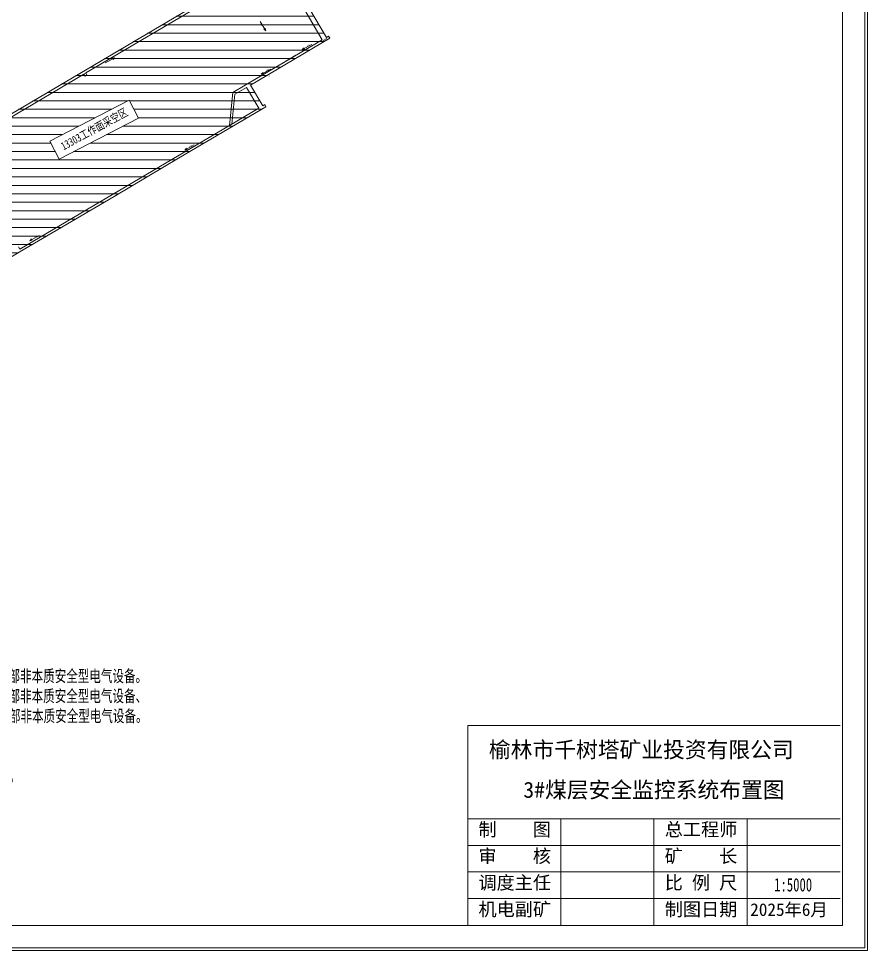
# Model space of a CAD drawing. Header units: millimetres. Extents: x 2501 to 6983, y 1724 to 12691.
# Drawn here: x 5069 to 6983, y 7417 to 9517 of the extents above; entities that cross this region are included whole.
import ezdxf
from ezdxf.enums import TextEntityAlignment as Align

# ---------------------------------------------------------------- set-up
doc = ezdxf.new("R2010")
doc.units = ezdxf.units.MM
for name, color, linetype in [('hyh井田开拓巷道', 7, 'Continuous'), ('图框', 7, 'Continuous'), ('文字', 7, 'Continuous'), ('注记', 7, 'Continuous'), ('通风系统', 7, 'Continuous'), ('风流', 7, 'Continuous')]:
    doc.layers.add(name, color=color, linetype=linetype)
doc.styles.add('GB2312', font='', dxfattribs={"width": 0.7, "height": 4})
doc.styles.get("Standard").update_dxf_attribs({"font": 'arial.ttf'})
doc.styles.add('仿宋', font='', dxfattribs={"width": 0.707})
doc.styles.add('巷道名称', font='', dxfattribs={"height": 3})
doc.styles.add('标准', font='', dxfattribs={"width": 0.667})
doc.styles.get('GB2312').set_extended_font_data('FangSong_GB2312')
doc.styles.get('仿宋').set_extended_font_data('FangSong_GB2312')
doc.styles.get('巷道名称').set_extended_font_data('FangSong_GB2312')
doc.styles.get('标准').set_extended_font_data('SimSun')
doc.linetypes.add('447', pattern='A,8,-1,[148,AAA.SHX,S=1,R=0,X=0,Y=0],-1', length=10)

# ---------------------------------------------------------------- blocks, each defined once
blk = doc.blocks.new('系统底图')
at = {"lineweight": 20, "ltscale": 0.5}
h = blk.add_hatch(dxfattribs=at)
h.set_pattern_fill('ANSI31', color=256, scale=6, angle=315)
h.set_pattern_definition([(0, (408466.573, 4255290.4), (4e-15, 19.05), [])])
edge = h.paths.add_edge_path()
edge.add_line((408243.7, 4255258.2), (408393.3, 4255023.5))
edge.add_line((408393.3, 4255023.5), (409265.3, 4255537.7))
edge.add_line((409265.3, 4255537.7), (409262.5, 4255542.4))
edge.add_line((409262.5, 4255542.4), (409258, 4255539.7))
edge.add_line((409258, 4255539.7), (409230.3, 4255586.6))
edge.add_line((409230.3, 4255586.6), (409409, 4255691.9))
edge.add_line((409409, 4255691.9), (409406.2, 4255696.7))
edge.add_line((409406.2, 4255696.7), (409401.4, 4255693.9))
edge.add_line((409401.4, 4255693.9), (409296.6, 4255871.7))
edge.add_line((409296.6, 4255871.7), (409301.3, 4255874.5))
edge.add_line((409301.3, 4255874.5), (409298.2, 4255879.8))
edge.add_line((409298.2, 4255879.8), (408244.3, 4255258.6))
h.paths.add_polyline_path([(408778, 4255460.1), (408798.9, 4255419.6), (408978, 4255511.7), (408957.1, 4255552.2)], flags=16)
at = {"color": 0, "lineweight": 20}
for p, q in [((409298, 4255879.5, 3528.6), (408173.1, 4255216.4, 4127.1)), ((409392.2, 4255688.3, -66213.2), (409287.4, 4255866.1, 5846.2)), ((409401.3, 4255693.6, 84197.2), (409296.4, 4255871.4, 5863.5)), ((408859.1, 4255613.4, -41437), (409199.3, 4255814.1, -65892.4)), ((409406, 4255696.3, -186532.4), (409401.3, 4255693.6, 61287.5)), ((409408.8, 4255691.6, -184445.4), (409406, 4255696.3, -186532.4)), ((409408.8, 4255691.6, -184532.1), (409230.1, 4255586.3, 5233.9)), ((409308.8, 4255639.1, -66227.7), (409392.2, 4255688.3, -66213.2)), ((409304.1, 4255636.3, -72763.9), (409218.3, 4255585.7, -191109)), ((408686.8, 4255511.7, -29054.5), (408854.8, 4255610.8, -41127.4)), ((409221.1, 4255580.8, -59720.2), (409248.7, 4255534.1, 3414.8)), ((409230.1, 4255586.3, 5233.9), (409257.8, 4255539.4, -60060.7)), ((409071.8, 4255423.4, -59466.6), (409265.1, 4255537.3, -59417.3)), ((409182.9, 4255495.2, -54987.4), (409248.7, 4255534.1, -59720.2)), ((409257.8, 4255539.4, -60370.3), (409262.3, 4255542.1, -60697.9)), ((409265.1, 4255537.3, -59425.9), (409262.3, 4255542.1, -60697.9)), ((408994.4, 4255384, -41437), (409182.9, 4255495.2, -54987.4)), ((408922.5, 4255335.4, -59638.2), (409071.8, 4255423.4, -59466.6)), ((408710.3, 4255216.6, -50479.4), (408994.4, 4255384, -41437)), ((408922.5, 4255335.4, -59638.2), (408708.8, 4255209.4, -59556.7)), ((408708.8, 4255209.4, -59556.7), (408355.4, 4255001.1, -59415)), ((408710.3, 4255216.6, -50479.4), (408707.5, 4255221.5, -50321.3))]:
    blk.add_line(p, q, dxfattribs=at)
at = {"color": 0, "lineweight": 20, "ltscale": 0.005}
for p, q in [((409218.3, 4255585.7, -2473.4), (409190.7, 4255569.2, -59720.2)), ((409221.1, 4255580.8, -59720.2), (409195.3, 4255565.5, -59720.2))]:
    blk.add_line(p, q, dxfattribs=at)
at = {"color": 0, "lineweight": 20, "elevation": -41127.4}
blk.add_lwpolyline([(408854.8, 4255610.8), (408857.3, 4255606.5), (408861.6, 4255609.1), (408859.1, 4255613.4)], dxfattribs=at)
at = {"color": 0, "lineweight": 20, "ltscale": 0.005, "elevation": -59720.2}
for points in [[(409190.7, 4255569.2), (409182.9, 4255495.2)], [(409195.3, 4255565.5), (409188.3, 4255498.4)]]:
    blk.add_lwpolyline(points, dxfattribs=at)
at = {"color": 0, "lineweight": 20, "ltscale": 10}
for elevation in [4161.5, 4330.6]:
    blk.add_lwpolyline([(408777.8, 4255459.8), (408798.7, 4255419.2), (408977.8, 4255511.3), (408956.9, 4255551.9)], close=True, dxfattribs=dict(at, elevation=elevation))
at = {"layer": 'hyh井田开拓巷道', "color": 0, "linetype": '447', "lineweight": 20, "ltscale": 0.5}
blk.add_line((409301.5, 4255634.8, -67954.1), (409332.7, 4255653.2, -67954.1), dxfattribs=at)
at = {"layer": '文字', "lineweight": 20, "style": '标准', "width": 0.78}
for p in [(408958.1, 4255514.4, 4161.5), (408958.1, 4255514.4, 4330.6)]:
    blk.add_text('13303工作面采空区', height=18.144, rotation=28.7165, dxfattribs=at).set_placement(p, align=Align.BOTTOM_RIGHT)
blk = doc.blocks.new('A$C305E440D')
at = {"layer": '通风系统', "color": 5, "lineweight": 0}
for p, q in [((0, 18.6), (15.8, 0)), ((11, 3.2), (15.8, 0)), ((15.8, 0), (13.4, 5.3))]:
    blk.add_line(p, q, dxfattribs=at)
blk = doc.blocks.new('A$C4DB71547')
at = {"layer": '风流', "color": 1, "lineweight": 0}
for p, q in [((16.3, 0), (0, 18.1)), ((0, 18.1), (2.6, 12.9)), ((4.9, 15), (0, 18.1))]:
    blk.add_line(p, q, dxfattribs=at)
at = {"layer": '通风系统', "color": 1, "lineweight": 0, "insert": (8, 7.5, 1.5), "char_height": 6.075, "width": 34.878, "attachment_point": 1, "rotation": 35.7958}
blk.add_mtext('{\\fSimSun|b0|i0|c134|p2;S}', dxfattribs=at)

msp = doc.modelspace()

# ---------------------------------------------------------------- linework, layer by layer
at = {"color": 0, "linetype": 'ByBlock', "lineweight": 20}
for p, q in [((6926.7, 12623.5, -779), (6926.7, 7472.9, -779)), ((6926.7, 7472.9, -779), (2592, 7472.9, -779))]:
    msp.add_line(p, q, dxfattribs=at)
at = {"lineweight": 20}
for p, q in [((5755.9, 9467.1, -2774.7), (5763.8, 9471.9, -2774.7)), ((5216.3, 9391.5, -48092.4), (5220.6, 9394, -48402)), ((5633.6, 9387.3, -3234.1), (5633.6, 9387.4, -3234.1))]:
    msp.add_line(p, q, dxfattribs=at)
at = {"color": 0, "linetype": 'ByBlock', "lineweight": 20, "elevation": -779}
for points in [[(2536, 12691), (6982.7, 12691), (6982.7, 7416.9), (2536, 7416.9)], [(2542, 12685), (6976.7, 12685), (6976.7, 7422.9), (2542, 7422.9)]]:
    msp.add_lwpolyline(points, close=True, dxfattribs=at)
at = {"layer": '图框', "color": 7, "lineweight": 20}
for p, q in [((6081.5, 7923.6, -3234.1), (6921.5, 7923.6, -3234.1)), ((6081.5, 7473.6, -3234.1), (6081.5, 7923.6, -3234.1)), ((6921.5, 7713.6, -3234.1), (6081.5, 7713.6, -3234.1)), ((6291.5, 7473.6, -3234.1), (6291.5, 7713.6, -3234.1)), ((6501.5, 7473.6, -3234.1), (6501.5, 7713.6, -3234.1)), ((6711.5, 7473.6, -3234.1), (6711.5, 7713.6, -3234.1)), ((6921.5, 7653.6, -3234.1), (6081.5, 7653.6, -3234.1)), ((6921.5, 7593.6, -3234.1), (6081.5, 7593.6, -3234.1)), ((6921.5, 7533.6, -3234.1), (6081.5, 7533.6, -3234.1))]:
    msp.add_line(p, q, dxfattribs=at)

# ---------------------------------------------------------------- block references
at = {"color": 7, "lineweight": 20, "xscale": 1.000024299995857, "yscale": 1.000024299952201, "zscale": 1.00002429999995}
msp.add_blockref('系统底图', (-403648.4, -4246322.7, -6063.7), dxfattribs=at)
at = {"color": 0, "lineweight": 20, "ltscale": 0.5}
for name, p, rotation in [('A$C4DB71547', (5629.6, 9507.2, -3234.1), 169.2458009400966), ('A$C4DB71547', (5725.9, 9442.5, -3234.1), 76.43905748952787), ('A$C305E440D', (5282.5, 9413, -3234.1), 76.9246687726545), ('A$C4DB71547', (5633.7, 9387.1, -3234.1), 76.43905748952787), ('A$C4DB71547', (5461, 9216.2, -3234.1), 76.439057489527), ('A$C4DB71547', (5111.7, 9011.9, -3234.1), 76.43905748953027)]:
    msp.add_blockref(name, p, dxfattribs=dict(at, rotation=rotation))

# ---------------------------------------------------------------- texts
at = {"layer": '图框', "color": 7, "lineweight": 20, "style": '巷道名称'}
for s, insert, char_height, width, attachment_point in [('{\\fFangSong|b0|i0|c134|p49;榆林市千树塔矿业投资有限公司}', (6129.3, 7887.3, -3234.1), 36, 755.679, 1), ('{\\fSimHei|b0|i0|c134|p49;3#煤层安全监控系统布置图}', (6501.5, 7776.6, -3234.1), 36, 840, 5), ('{\\fFangSong|b0|i0|c134|p49;制    图}', (6105.8, 7704.5, -3234.1), 30, 210, 1), ('{\\fFangSong|b0|i0|c134|p49;总工程师}', (6525.8, 7704.5, -3234.1), 30, 210, 1), ('{\\fFangSong|b0|i0|c134|p49;审    核}', (6105.8, 7644.5, -3234.1), 30, 210, 1), ('{\\fFangSong|b0|i0|c134|p49;矿    长}', (6525.8, 7644.5, -3234.1), 30, 210, 1), ('{\\fFangSong|b0|i0|c134|p49;调度主任}', (6105.8, 7584.5, -3234.1), 30, 210, 1), ('{\\fFangSong|b0|i0|c134|p49;比 例 尺}', (6525.8, 7584.5, -3234.1), 30, 210, 1), ('{\\fFangSong|b0|i0|c134|p49;机电副矿}', (6105.8, 7524.5, -3234.1), 30, 210, 1), ('{\\fFangSong|b0|i0|c134|p49;制图日期}', (6525.8, 7524.5, -3234.1), 30, 210, 1), ('{\\fFangSong|b0|i0|c134|p49;2025年6月}', (6718.5, 7523, -3234.1), 28.5, 199.5, 1)]:
    msp.add_mtext(s, dxfattribs=dict(at, insert=insert, char_height=char_height, width=width, attachment_point=attachment_point))
at = {"layer": '图框', "lineweight": 20, "insert": (6772.5, 7579.8, -3453.8), "char_height": 30, "width": 917.599, "attachment_point": 1, "style": 'GB2312'}
msp.add_mtext('{\\fFangSong|b0|i0|c134|p49;1:5000}', dxfattribs=at)
at = {"layer": '注记', "color": 0, "lineweight": 20, "insert": (2666.3, 8318.8, -3234.1), "char_height": 27, "width": 3642.459, "attachment_point": 1, "style": '仿宋'}
msp.add_mtext('{\\fFangSong|b0|i0|c134|p49;\\C7;说明：\\P    1、本矿低瓦斯矿井，煤层易自燃，煤尘有爆炸危险性。本矿装备一套KJ95X型煤矿安全监控系统，对地面和井下各地点的\\P       甲烷、风速、一氧化碳、温度、粉尘、烟雾、风门开关等参数（状态）进行集中监测，保证矿井安全生产。\\P    2、安全监控系统各类设备严格按照《煤矿安全规程》、《煤矿安全监控系统及检测仪器使用管理规范》（AQ 1029--2019)\\P       以及《煤炭工业矿井监测监控系统装备配置标准》（GB 50581--2020）中相关要求进行施工安装。\\P    3、甲烷传感器的报警、断电、复电浓度及断电范围为：\\P      1、\\fFangSong|b0|i0|c0|p49; \\fFangSong|b0|i0|c134|p49;13303上隅角：报警浓度≥1.0%，断电浓度≥1.5%，复电浓度＜1.0%；                          本地断电:远控开关控制11盘区变电所102#/202#/106#高爆开关，断综采13303工作面及回风巷内全部非本质安全型电气设备。                                                                                       \\P      2、 13303工作面：报警浓度≥1.0%，断电浓度≥1.5%，复电浓度＜1.0%；                          本地断电:远控开关控制11盘区变电所102#/202#/106#高爆开关，断综采13303工作面及回风巷内全部非本质安全型电气设备、                                                                                    \\P      3、\\H1.074x; \\H0.9311x;13303回风巷口：报警浓度≥1.0%，断电浓度≥1.0%，复电浓度＜1.0%；\\H0.99989x;                        \\H1.00011x;本地断电:远控开关控制11盘区变电所102#/202#/106#高爆开关，断综采13303工作面及回风巷内全部非本质安全型电气设备。\\P   \\P\\H0.99989x;\\P       各变电所、配电点、水泵房以及进风流中甲烷传感器报警值≥0.5%；总回风巷、盘区回风巷甲烷传感器报警值≥0.75%；避难硐室内甲烷传感器报警值≥1.0%； 其他未注明区域甲烷传感器报警值≥1.0%。}', dxfattribs=at)

doc.saveas('drawing.dxf')
